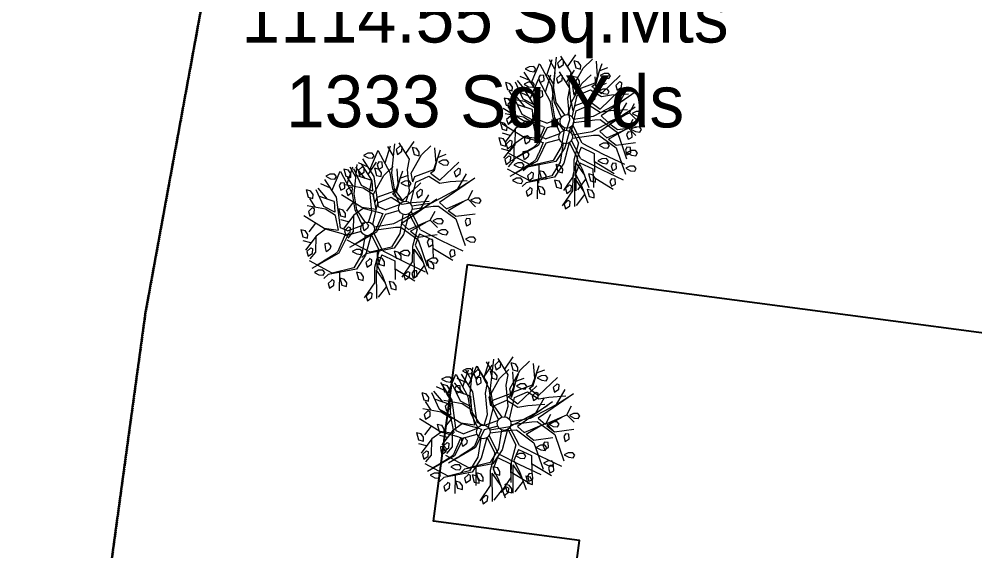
# Model space of a CAD drawing. Header units: millimetres. Extents: x -176651 to 388869, y -469666 to 486614.
# Drawn here: x -5983 to 12395, y 112580 to 122804 of the extents above; entities that cross this region are included whole.
import ezdxf

# ---------------------------------------------------------------- set-up
doc = ezdxf.new("R2010")
doc.units = ezdxf.units.MM
doc.linetypes.add('Site boundary$0$DASHDOT', pattern=[25.4, 12.7, -6.35, 0, -6.35])
doc.layers.add('A- FURNITURE', color=252, linetype='Continuous', lineweight=0)
for name, color, linetype in [('ad-Plinth', 8, 'Continuous'), ('ad-Plot Areas-Sq.Mts', 8, 'Continuous'), ('ad-Plot Areas-Sq.Yds', 8, 'Continuous'), ('ad-Plot Boundary', 8, 'Continuous')]:
    doc.layers.add(name, color=color, linetype=linetype)
doc.layers.add('Site boundary$0$ad-Site Boundary', color=1, linetype='Site boundary$0$DASHDOT', lineweight=35, true_color=0xff0000)
doc.styles.add('MtX_Century_Gothic', font='GOTHIC.TTF')

# ---------------------------------------------------------------- blocks, each defined once
blk = doc.blocks.new('Site boundary')
at = {"layer": 'Site boundary$0$ad-Site Boundary', "ltscale": 1.5}
blk.add_lwpolyline([(0, 144080), (-75, 143539), (-1405, 135851), (-1412, 128874), (-3557, 117149), (-5983, 99419), (20081, 95597)], dxfattribs=at)
blk = doc.blocks.new('A$Cbbea0351')
at = {"layer": 'ad-Plot Areas-Sq.Mts', "linetype": 'Continuous', "insert": (-364600, -343911), "char_height": 1000, "width": 9668.74, "attachment_point": 5, "style": 'MtX_Century_Gothic', "bg_fill": 2}
blk.add_mtext('1114.55 Sq.Mts', dxfattribs=at)
at = {"layer": 'ad-Plot Areas-Sq.Yds', "linetype": 'Continuous', "insert": (-364600, -345542), "char_height": 1000, "width": 7884.16, "attachment_point": 5, "style": 'MtX_Century_Gothic', "bg_fill": 2}
blk.add_mtext('1333 Sq.Yds', dxfattribs=at)
blk = doc.blocks.new('zw$A88E')
at = {"layer": 'ad-Plot Boundary', "ltscale": 5}
blk.add_lwpolyline([(-368986, -334687), (-368989, -337740), (-371134, -349465), (-373560, -367195), (-338868, -372204), (-334720, -340818), (-347508, -339123), (-361592, -336188), (-368986, -334687)], close=True, dxfattribs=at)
blk = doc.blocks.new('A$C92fa9908')
at = {"layer": 'ad-Plinth', "ltscale": 5}
blk.add_lwpolyline([(0, 13620), (12120, 13620), (12120, 0), (0, 0), (0, 4745), (2830, 4745), (2830, 8645), (0, 8645)], close=True, dxfattribs=at)
blk = doc.blocks.new('zw$C194')
at = {"layer": 'ad-Plinth', "ltscale": 5, "rotation": 352.4703876422758}
blk.add_blockref('A$C92fa9908', (-190987, -324177), dxfattribs=at)
blk = doc.blocks.new('QWFQFR')
at = {"color": 55, "linetype": 'Continuous', "true_color": 0x999b37}
for p, q in [((260795.741, 1945700.268), (260795.655, 1945700.251)), ((260795.655, 1945700.251), (260795.728, 1945700.182)), ((260795.695, 1945699.952), (260795.948, 1945700.274)), ((260795.823, 1945700.247), (260795.741, 1945700.268)), ((260795.848, 1945700.192), (260795.823, 1945700.247)), ((260796.061, 1945699.792), (260795.955, 1945700.256)), ((260796.013, 1945700.003), (260796.202, 1945700.29)), ((260796.09, 1945699.783), (260796.294, 1945700.309)), ((260796.204, 1945700.096), (260796.149, 1945700.296)), ((260796.378, 1945700.245), (260796.284, 1945700.194)), ((260796.378, 1945700.245), (260796.41, 1945700.215)), ((260796.487, 1945699.949), (260796.379, 1945700.304)), ((260796.45, 1945700.072), (260796.665, 1945700.255)), ((260795.22, 1945700.102), (260795.218, 1945699.955)), ((260795.22, 1945700.102), (260795.296, 1945700.057)), ((260795.324, 1945699.974), (260795.296, 1945700.057)), ((260795.567, 1945699.815), (260795.45, 1945700.071)), ((260795.678, 1945700.009), (260795.52, 1945700.136)), ((260795.743, 1945699.807), (260795.621, 1945700.194)), ((260795.728, 1945700.182), (260795.805, 1945700.151)), ((260795.805, 1945700.151), (260795.848, 1945700.192)), ((260795.901, 1945700.055), (260795.857, 1945700.013)), ((260795.963, 1945700.032), (260795.901, 1945700.055)), ((260796.284, 1945700.194), (260796.286, 1945700.099)), ((260796.286, 1945700.099), (260796.383, 1945700.136)), ((260796.383, 1945700.136), (260796.41, 1945700.215)), ((260796.597, 1945700.159), (260796.596, 1945700.013)), ((260796.597, 1945700.159), (260796.674, 1945700.115)), ((260796.701, 1945700.032), (260796.674, 1945700.115)), ((260796.731, 1945699.971), (260796.95, 1945700.09)), ((260795.218, 1945699.955), (260795.303, 1945699.906)), ((260795.307, 1945699.725), (260795.246, 1945699.92)), ((260795.303, 1945699.906), (260795.324, 1945699.974)), ((260795.465, 1945699.699), (260795.405, 1945700.05)), ((260795.679, 1945699.74), (260795.436, 1945699.904)), ((260795.857, 1945700.013), (260795.859, 1945699.918)), ((260795.859, 1945699.918), (260795.879, 1945699.92)), ((260795.879, 1945699.92), (260795.945, 1945699.935)), ((260795.945, 1945699.935), (260795.963, 1945700.032)), ((260796.398, 1945699.767), (260796.487, 1945699.949)), ((260796.447, 1945699.68), (260796.731, 1945699.971)), ((260796.596, 1945700.013), (260796.68, 1945699.964)), ((260796.68, 1945699.964), (260796.701, 1945700.032)), ((260796.884, 1945699.636), (260797.107, 1945699.963)), ((260796.96, 1945699.748), (260797.014, 1945700.03)), ((260795.249, 1945699.735), (260795.155, 1945699.684)), ((260795.155, 1945699.684), (260795.157, 1945699.589)), ((260795.482, 1945699.643), (260795.158, 1945699.796)), ((260795.249, 1945699.735), (260795.281, 1945699.704)), ((260795.254, 1945699.626), (260795.281, 1945699.704)), ((260795.638, 1945699.54), (260795.465, 1945699.699)), ((260795.679, 1945699.74), (260795.638, 1945699.54)), ((260795.667, 1945699.219), (260795.743, 1945699.807)), ((260796.028, 1945699.48), (260796.061, 1945699.792)), ((260796.057, 1945699.471), (260796.09, 1945699.783)), ((260796.328, 1945699.362), (260796.398, 1945699.767)), ((260796.895, 1945699.621), (260797.022, 1945699.836)), ((260797.094, 1945699.764), (260797.008, 1945699.746)), ((260797.008, 1945699.746), (260797.082, 1945699.677)), ((260797.019, 1945699.839), (260797.193, 1945699.855)), ((260797.177, 1945699.743), (260797.094, 1945699.764)), ((260797.158, 1945699.646), (260797.202, 1945699.688)), ((260797.202, 1945699.688), (260797.177, 1945699.743)), ((260795.361, 1945699.291), (260795.044, 1945699.628)), ((260795.157, 1945699.589), (260795.254, 1945699.626)), ((260795.632, 1945699.474), (260795.482, 1945699.643)), ((260796.432, 1945699.512), (260796.447, 1945699.68)), ((260796.432, 1945699.512), (260796.5, 1945699.602)), ((260796.487, 1945699.493), (260796.759, 1945699.534)), ((260796.5, 1945699.602), (260796.884, 1945699.636)), ((260796.759, 1945699.534), (260796.93, 1945699.35)), ((260796.803, 1945699.586), (260796.895, 1945699.621)), ((260796.822, 1945699.56), (260796.803, 1945699.586)), ((260796.824, 1945699.559), (260796.945, 1945699.408)), ((260796.945, 1945699.408), (260797.386, 1945699.648)), ((260797.082, 1945699.677), (260797.158, 1945699.646)), ((260797.347, 1945699.535), (260797.253, 1945699.484)), ((260797.347, 1945699.535), (260797.379, 1945699.504)), ((260797.352, 1945699.426), (260797.379, 1945699.504)), ((260794.921, 1945699.391), (260794.919, 1945699.245)), ((260794.921, 1945699.391), (260794.997, 1945699.347)), ((260795.025, 1945699.264), (260794.997, 1945699.347)), ((260795.226, 1945699.434), (260795.055, 1945699.305)), ((260795.616, 1945699.19), (260795.632, 1945699.474)), ((260796.08, 1945699.164), (260796.028, 1945699.48)), ((260796.159, 1945699.193), (260796.057, 1945699.471)), ((260796.212, 1945699.184), (260796.328, 1945699.362)), ((260796.283, 1945699.116), (260796.487, 1945699.493)), ((260796.93, 1945699.35), (260797.126, 1945699.33)), ((260797.126, 1945699.33), (260797.447, 1945699.264)), ((260797.232, 1945699.153), (260797.469, 1945699.39)), ((260797.253, 1945699.484), (260797.255, 1945699.389)), ((260797.255, 1945699.389), (260797.352, 1945699.426)), ((260795.171, 1945699.191), (260794.902, 1945698.984)), ((260795.04, 1945699.091), (260794.909, 1945699.168)), ((260794.919, 1945699.245), (260795.004, 1945699.195)), ((260795.004, 1945699.195), (260795.025, 1945699.264)), ((260795.165, 1945699.189), (260795.08, 1945698.893)), ((260795.381, 1945699.268), (260795.171, 1945699.191)), ((260795.611, 1945699.181), (260795.361, 1945699.291)), ((260795.691, 1945699.088), (260795.381, 1945699.268)), ((260795.78, 1945699.13), (260795.667, 1945699.219)), ((260795.78, 1945699.13), (260796.074, 1945699.158)), ((260796.68, 1945699.029), (260797.232, 1945699.153)), ((260797.6, 1945699.268), (260796.824, 1945698.992)), ((260797.232, 1945699.153), (260797.495, 1945699.235)), ((260795.012, 1945699.001), (260794.919, 1945698.95)), ((260794.919, 1945698.95), (260794.92, 1945698.855)), ((260795.012, 1945699.001), (260795.044, 1945698.971)), ((260795.018, 1945698.893), (260795.044, 1945698.971)), ((260795.284, 1945698.922), (260795.302, 1945699.005)), ((260795.302, 1945699.005), (260795.36, 1945699.003)), ((260795.36, 1945699.003), (260795.392, 1945698.932)), ((260795.717, 1945699.073), (260795.498, 1945698.795)), ((260795.763, 1945699.047), (260795.509, 1945698.761)), ((260795.691, 1945699.089), (260795.717, 1945699.073)), ((260795.763, 1945699.046), (260795.764, 1945699.046)), ((260796.033, 1945699.047), (260795.764, 1945699.046)), ((260796.084, 1945698.958), (260795.931, 1945698.621)), ((260796.336, 1945698.581), (260796.252, 1945698.967)), ((260796.282, 1945699.009), (260796.687, 1945698.955)), ((260796.294, 1945699.07), (260796.68, 1945699.029)), ((260796.687, 1945698.955), (260796.789, 1945698.931)), ((260796.824, 1945698.992), (260796.92, 1945698.843)), ((260797.371, 1945698.909), (260797.505, 1945699.053)), ((260794.92, 1945698.855), (260795.018, 1945698.893)), ((260795.08, 1945698.893), (260794.942, 1945698.797)), ((260795.285, 1945698.848), (260795.284, 1945698.922)), ((260795.361, 1945698.877), (260795.285, 1945698.848)), ((260795.392, 1945698.932), (260795.361, 1945698.877)), ((260795.498, 1945698.795), (260795.418, 1945698.755)), ((260796.197, 1945698.936), (260795.993, 1945698.585)), ((260796.203, 1945698.938), (260796.272, 1945698.61)), ((260796.789, 1945698.931), (260797.047, 1945698.605)), ((260796.92, 1945698.843), (260797.371, 1945698.909)), ((260796.947, 1945698.804), (260797.284, 1945698.896)), ((260796.947, 1945698.804), (260797.06, 1945698.656)), ((260797.371, 1945698.909), (260797.469, 1945698.735)), ((260797.5, 1945698.898), (260797.414, 1945698.881)), ((260797.414, 1945698.881), (260797.488, 1945698.812)), ((260797.488, 1945698.812), (260797.564, 1945698.781)), ((260797.582, 1945698.877), (260797.5, 1945698.898)), ((260797.564, 1945698.781), (260797.607, 1945698.822)), ((260797.607, 1945698.822), (260797.582, 1945698.877)), ((260795.286, 1945698.422), (260794.921, 1945698.762)), ((260795.509, 1945698.761), (260794.929, 1945698.611)), ((260795.19, 1945698.687), (260795.048, 1945698.647)), ((260795.418, 1945698.755), (260795.185, 1945698.687)), ((260795.931, 1945698.621), (260795.709, 1945698.41)), ((260795.993, 1945698.585), (260795.754, 1945698.373)), ((260796.272, 1945698.61), (260796.099, 1945698.312)), ((260796.336, 1945698.581), (260796.672, 1945698.273)), ((260797.047, 1945698.605), (260797.083, 1945698.069)), ((260797.06, 1945698.656), (260797.428, 1945698.607)), ((260795.042, 1945698.544), (260794.956, 1945698.526)), ((260794.956, 1945698.526), (260795.03, 1945698.457)), ((260795.03, 1945698.457), (260795.106, 1945698.426)), ((260795.124, 1945698.522), (260795.042, 1945698.544)), ((260795.199, 1945698.414), (260795.103, 1945698.364)), ((260795.106, 1945698.426), (260795.149, 1945698.468)), ((260795.149, 1945698.468), (260795.124, 1945698.522)), ((260795.754, 1945698.373), (260795.199, 1945698.414)), ((260795.709, 1945698.41), (260795.286, 1945698.422)), ((260796.298, 1945698.513), (260796.157, 1945698.326)), ((260796.298, 1945698.513), (260796.508, 1945698.333)), ((260796.726, 1945698.477), (260796.64, 1945698.46)), ((260796.64, 1945698.46), (260796.713, 1945698.39)), ((260796.808, 1945698.456), (260796.726, 1945698.477)), ((260796.79, 1945698.359), (260796.833, 1945698.401)), ((260796.833, 1945698.401), (260796.808, 1945698.456)), ((260797.248, 1945698.562), (260797.205, 1945698.52)), ((260797.205, 1945698.52), (260797.207, 1945698.425)), ((260797.207, 1945698.425), (260797.227, 1945698.427)), ((260797.227, 1945698.427), (260797.292, 1945698.443)), ((260797.311, 1945698.539), (260797.248, 1945698.562)), ((260797.292, 1945698.443), (260797.311, 1945698.539)), ((260795.239, 1945698.295), (260795.155, 1945698.25)), ((260795.155, 1945698.25), (260795.157, 1945698.155)), ((260795.281, 1945698.271), (260795.244, 1945698.305)), ((260795.254, 1945698.192), (260795.281, 1945698.271)), ((260795.418, 1945698.392), (260795.324, 1945698.06)), ((260795.401, 1945698.295), (260795.399, 1945698.148)), ((260795.401, 1945698.295), (260795.477, 1945698.25)), ((260795.505, 1945698.168), (260795.477, 1945698.25)), ((260795.741, 1945698.325), (260795.739, 1945698.179)), ((260795.741, 1945698.325), (260795.817, 1945698.281)), ((260795.844, 1945698.198), (260795.817, 1945698.281)), ((260796.116, 1945698.256), (260795.975, 1945697.729)), ((260796.099, 1945698.312), (260796.019, 1945698.031)), ((260796.116, 1945698.256), (260796.217, 1945697.975)), ((260796.157, 1945698.326), (260796.206, 1945698.098)), ((260796.508, 1945698.333), (260796.422, 1945697.985)), ((260796.672, 1945698.273), (260797.014, 1945697.98)), ((260796.713, 1945698.39), (260796.79, 1945698.359)), ((260795.157, 1945698.155), (260795.254, 1945698.192)), ((260795.399, 1945698.148), (260795.484, 1945698.099)), ((260795.484, 1945698.099), (260795.505, 1945698.168)), ((260795.739, 1945698.179), (260795.824, 1945698.13)), ((260796.019, 1945698.031), (260795.752, 1945697.8)), ((260795.824, 1945698.13), (260795.844, 1945698.198)), ((260796.206, 1945698.098), (260796.239, 1945697.728)), ((260796.471, 1945698.183), (260796.779, 1945697.859)), ((260796.803, 1945698.057), (260796.76, 1945698.015)), ((260796.866, 1945698.034), (260796.803, 1945698.057)), ((260796.847, 1945697.937), (260796.866, 1945698.034)), ((260797.207, 1945698.198), (260797.121, 1945698.18)), ((260797.121, 1945698.18), (260797.194, 1945698.111)), ((260797.194, 1945698.111), (260797.271, 1945698.08)), ((260797.289, 1945698.177), (260797.207, 1945698.198)), ((260797.271, 1945698.08), (260797.314, 1945698.122)), ((260797.314, 1945698.122), (260797.289, 1945698.177)), ((260795.891, 1945697.875), (260795.797, 1945697.824)), ((260795.891, 1945697.875), (260795.923, 1945697.844)), ((260796.224, 1945697.9), (260796.015, 1945697.741)), ((260796.301, 1945697.987), (260796.299, 1945697.84)), ((260796.301, 1945697.987), (260796.377, 1945697.942)), ((260796.405, 1945697.859), (260796.377, 1945697.942)), ((260796.384, 1945697.791), (260796.405, 1945697.859)), ((260796.76, 1945698.015), (260796.762, 1945697.92)), ((260796.762, 1945697.92), (260796.782, 1945697.922)), ((260796.782, 1945697.922), (260796.847, 1945697.937)), ((260795.797, 1945697.824), (260795.799, 1945697.729)), ((260795.799, 1945697.729), (260795.896, 1945697.766)), ((260795.896, 1945697.766), (260795.923, 1945697.844)), ((260796.299, 1945697.84), (260796.384, 1945697.791))]:
    blk.add_line(p, q, dxfattribs=at)
blk.add_circle((260796.163, 1945699.063), 0.131, dxfattribs=at)
blk = doc.blocks.new('zw$1761')
at = {"color": 6, "xscale": 39.3712485404797, "yscale": 39.3712485404797, "zscale": 39.3712485404797, "rotation": 15.20137085992779}
for p in [(10171428.85, -76616601.73, 19610.03), (10171427.92, -76616613.49, -694.71), (10171306.52, -76616667.28, 39219.83), (10171277.93, -76616683.09, -695.3), (10171381.28, -76616830.44, 39218.29), (10171365.53, -76616836.72, -1389.18)]:
    blk.add_blockref('QWFQFR', p, dxfattribs=at)

msp = doc.modelspace()

# ---------------------------------------------------------------- block references
at = {"ltscale": 5}
msp.add_blockref('A$Cbbea0351', (367577, 466614), dxfattribs=at)

# ---------------------------------------------------------------- next in the draw order: block references
msp.add_blockref('Site boundary', (0, 0))
msp.add_blockref('zw$C194', (191839, 428759), dxfattribs=at)
at = {"layer": 'A- FURNITURE', "color": 6, "xscale": 25.39807961885639, "yscale": 25.39807961885639, "zscale": 25.39807961885639}
msp.add_blockref('zw$1761', (173127, 121263), dxfattribs=at)
at = {"layer": 'ad-Plot Boundary', "ltscale": 5}
msp.add_blockref('zw$A88E', (367577, 466614), dxfattribs=at)

doc.saveas('drawing.dxf')
